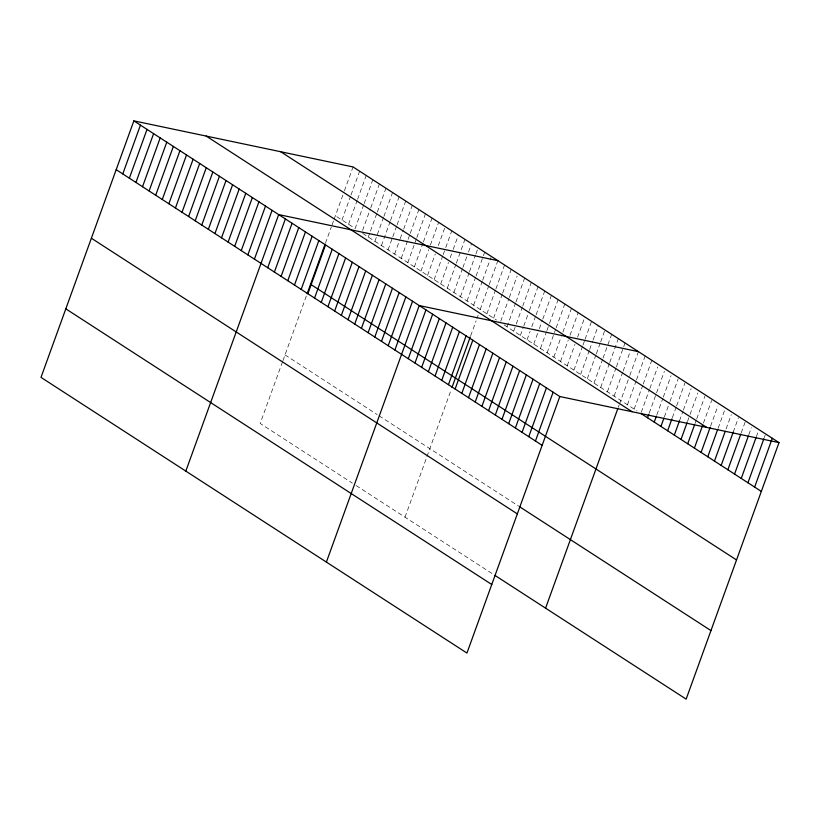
<?xml version="1.0" encoding="UTF-8"?>
<svg xmlns="http://www.w3.org/2000/svg" width="820" height="820" viewBox="0 0 820 820"><rect width="100%" height="100%" fill="white"/><g stroke="black" fill="none" stroke-linecap="round" stroke-linejoin="round"><path stroke-width="0.61" stroke-dasharray="4.1 3.07" d="M282.521 361.774L260.186 423.468L352.354 483.113M282.941 360.636L306.311 296.061M325.458 243.171L331.249 227.171M332.079 224.885L333.73 220.313M334.14 219.176L344 191.941M344.431 190.752L353.051 166.942M341.971 220.006L350.581 196.205M351.011 195.016L359.631 171.206M348.551 224.27L357.171 200.459M357.602 199.27L366.212 175.47M363.752 204.723L355.132 228.524L335.38 215.742M364.183 203.534L372.803 179.724M362.573 230.41L370.332 208.987M370.763 207.788L379.383 183.987M368.303 237.052L370.025 232.285M370.455 231.096L376.913 213.241M377.343 212.052L385.964 188.251M374.883 241.305L383.504 217.505M383.934 216.316L392.544 192.505M381.464 245.57L390.084 221.759M390.515 220.57L399.135 196.769M388.044 249.833L392.36 237.923M392.79 236.734L396.665 226.023M397.095 224.834L405.715 201.033M394.625 254.087L399.801 239.809M400.232 238.62L403.245 230.287M403.676 229.098L412.296 205.287M401.216 258.351L407.673 240.496M408.104 239.307L409.826 234.54M410.256 233.351L418.876 209.551M407.796 262.615L416.416 238.804M416.847 237.615L425.457 213.805M414.377 266.869L422.997 243.068M423.428 241.879L432.048 218.069M420.957 271.133L428.716 249.71M430.438 244.944L438.628 222.333M427.548 275.387L435.297 253.964M438.321 245.631L445.209 226.586M434.128 279.651L442.749 255.85M443.179 254.651L445.332 248.706M445.762 247.517L451.789 230.85M440.709 283.915L448.468 262.482M450.19 257.726L452.773 250.582M453.204 249.393L458.38 235.114M447.289 288.168L455.91 264.368M456.34 263.179L464.96 239.368M453.88 292.433L462.49 268.632M462.921 267.433L466.805 256.721M468.527 251.965L471.541 243.632M460.461 296.696L469.081 272.886M469.511 271.697L475.538 255.03M475.969 253.841L478.121 247.896M467.041 300.95L475.661 277.15M476.092 275.961L482.98 256.916M483.41 255.727L484.712 252.15M473.622 305.214L482.242 281.404M482.672 280.214L490.862 257.603M405.018 517.194L451.133 389.787M470.69 335.749L476.071 320.897M476.902 318.611L478.142 315.188M480.202 309.478L488.822 285.667M489.253 284.478L497.873 260.668M486.906 313.804L495.516 290.003M495.946 288.814L504.566 265.003M493.599 318.139L502.209 294.329M502.639 293.14L511.26 269.339M500.723 321.276L508.902 298.664M509.333 297.476L517.092 276.053M506.985 326.801L515.595 303M516.026 301.801L524.646 278M513.679 331.136L515.831 325.181M516.262 323.992L522.289 307.326M522.719 306.137L531.339 282.336M520.372 335.462L523.385 327.129M523.816 325.94L528.982 311.661M529.412 310.472L538.033 286.662M527.065 339.798L530.079 331.464M531.801 326.708L535.675 315.987M536.106 314.798L544.726 290.997M533.758 344.133L538.924 329.845M539.355 328.656L542.368 320.323M542.799 319.134L551.419 295.323M540.452 348.459L546.479 331.792M546.909 330.603L549.062 324.659M549.492 323.469L558.112 299.659M547.145 352.795L555.755 328.984M556.185 327.795L564.806 303.994M553.838 357.12L561.157 336.887M562.889 332.131L571.499 308.32M560.531 361.456L568.28 340.034M570.013 335.267L578.192 312.656M567.225 365.792L574.974 344.359M577.567 337.225L584.885 316.991M573.918 370.117L582.538 346.317M582.969 345.128L584.691 340.361M585.121 339.172L591.579 321.317M580.611 374.453L589.231 350.642M589.662 349.453L592.675 341.12M593.106 339.931L598.272 325.653M587.304 378.789L595.925 354.978M596.355 353.789L600.23 343.078M600.66 341.889L604.965 329.978M593.998 383.114L602.618 359.314M603.048 358.125L611.659 334.314M600.691 387.45L609.311 363.639M609.742 362.45L618.352 338.65M607.384 391.776L616.005 367.975M616.435 366.786L625.045 342.975M614.077 396.111L622.698 372.311M623.128 371.111L630.016 352.067M618.29 407.294L619.12 405.008M619.53 403.87L629.391 376.636M629.822 375.447L638.431 351.647M627.464 404.772L636.084 380.972M636.515 379.783L645.135 355.972M634.157 409.108L642.777 385.297M643.208 384.108L651.828 360.308M641.281 412.245L649.471 389.633M649.901 388.444L657.65 367.022M649.266 413.013L656.164 393.969M656.595 392.78L664.354 371.347M656.82 414.961L662.857 398.294M663.288 397.106L671.047 375.683M664.374 416.908L669.55 402.63M669.981 401.441L678.171 378.819M672.369 417.677L676.244 406.966M676.674 405.767L684.864 383.155M679.493 420.814L682.937 411.291M683.367 410.102L691.127 388.68M687.478 421.572L689.63 415.627M690.061 414.438L697.82 393.005M695.032 423.53L696.323 419.953M696.754 418.764L704.944 396.152M703.447 423.099L711.637 400.488M710.571 426.236L717.9 406.002M718.125 428.194L724.593 410.338M726.11 428.952L731.286 414.674M733.234 432.099L738.41 417.81M741.229 432.857L745.103 422.146M748.783 434.805L751.366 427.661M756.337 436.763L758.059 431.996M764.322 437.521L765.183 435.143M362.655 233.392L496.459 319.995M504.115 324.945L637.027 410.963M285.001 354.916L377.169 414.561M379.045 415.781L518.752 506.196M356.116 485.542L492.031 573.508"/><path stroke-width="1.23" d="M133.855 120.868L41 377.384L466.949 653.058L559.814 396.531L133.855 120.868L353.051 166.942L779 442.615L686.145 699.132L494.901 575.363M122.774 173.932L140.446 125.132M129.355 178.186L147.026 129.386M135.946 182.45L153.607 133.65M142.526 186.714L160.187 137.903M149.107 190.968L166.778 142.167M155.687 195.232L173.358 146.431M162.278 199.485L179.939 150.685M168.858 203.749L186.519 154.949M175.439 208.013L193.11 159.213M182.019 212.267L199.69 163.467M188.6 216.531L206.271 167.731M195.191 220.795L212.851 171.995M201.771 225.049L219.432 176.249M208.352 229.313L226.023 180.513M214.932 233.577L232.603 184.766M221.523 237.831L239.184 189.03M228.103 242.095L245.764 193.294M234.684 246.348L252.355 197.548M241.264 250.612L258.935 201.812M247.855 254.876L265.516 206.076M254.436 259.13L272.096 210.33M185.822 471.11L278.687 214.594L497.873 260.668M267.709 267.73L285.38 218.93M274.403 272.055L292.074 223.255M281.096 276.391L298.767 227.591M287.789 280.717L305.46 231.916M294.482 285.053L312.154 236.252M301.176 289.388L318.847 240.588M307.162 293.714L325.048 244.309M307.869 293.714L325.54 244.913M314.562 298.049L332.233 249.249M321.255 302.385L338.926 253.585M327.949 306.711L345.62 257.91M334.642 311.046L352.313 262.246M341.335 315.372L359.006 266.572M348.029 319.708L365.699 270.907M354.722 324.043L372.393 275.243M361.415 328.369L379.086 279.569M368.108 332.705L385.779 283.904M374.801 337.04L392.472 288.24M381.495 341.366L399.166 292.566M388.198 345.702L405.859 296.901M394.891 350.027L412.552 301.227M326.391 562.079L419.245 305.563L638.431 351.647M408.278 358.699L425.939 309.898M414.971 363.024L432.632 314.224M421.664 367.36L439.325 318.56M428.358 371.696L446.018 322.895M435.051 376.021L452.712 327.221M441.744 380.357L459.405 331.557M448.437 384.683L466.098 335.882M451.984 387.44L470.28 336.897M455.131 389.018L472.791 340.218M461.824 393.354L479.485 344.554M468.517 397.679L486.178 348.879M475.21 402.015L492.871 353.215M481.904 406.351L499.564 357.551M488.597 410.676L506.258 361.876M495.29 415.012L512.951 366.212M501.983 419.338L519.644 370.537M508.677 423.673L526.337 374.873M515.37 428.009L533.031 379.209M522.063 432.335L539.724 383.534M528.756 436.67L546.428 387.87M535.45 441.006L553.121 392.206M545.577 608.163L617.88 408.442M647.544 417.769L648.835 414.202M654.237 422.105L656.389 416.15M660.93 426.431L663.944 418.108M667.623 430.766L671.939 418.866M674.317 435.102L679.493 420.814M681.01 439.428L687.047 422.771M687.703 443.763L694.601 424.719M694.396 448.099L702.586 425.477M701.09 452.425L710.14 427.435M707.783 456.76L717.695 429.383M714.476 461.086L725.249 431.33M721.169 465.422L733.234 432.099M727.863 469.757L740.788 434.046M734.556 474.083L748.352 435.994M741.249 478.419L755.907 437.952M747.942 482.744L763.891 438.71M754.636 487.08L772.307 438.28M559.814 396.531L779 442.615M280.717 151.741L706.666 427.404M640.851 413.444L761.339 491.416M206.189 136.069L632.138 411.742M310.575 284.294L736.524 559.957M116.194 169.668L542.143 445.332M519.716 506.821L710.95 630.59M91.379 238.22L517.328 513.884M65.815 308.843L491.764 584.506"/></g></svg>
